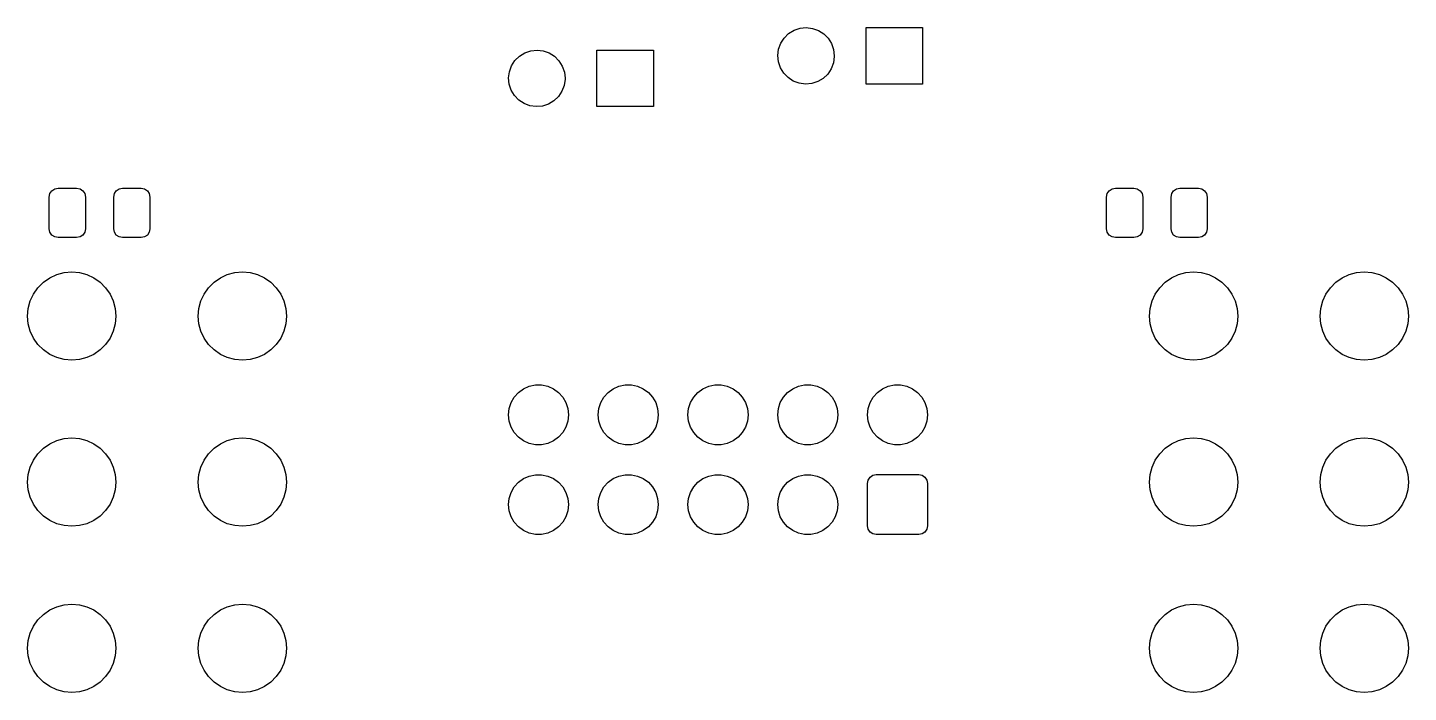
# Model space of a CAD drawing. Extents: x 87 to 132, y -228 to -49.
# Drawn here: x 89.68 to 128.76, y -228.2 to -209.38 of the extents above; entities that cross this region are included whole.
import ezdxf

# ---------------------------------------------------------------- set-up
doc = ezdxf.new("R2010")
doc.units = 0
doc.layers.add('BLACK', color=7, linetype='CONTINUOUS')

msp = doc.modelspace()

# ---------------------------------------------------------------- linework, layer by layer
at = {"layer": 'BLACK', "linetype": 'CONTINUOUS'}
for p, q in [((111.22, -209.555), (111.372, -209.461)), ((111.372, -209.461), (111.541, -209.404)), ((111.541, -209.404), (111.718, -209.385)), ((111.718, -209.385), (111.895, -209.406)), ((111.895, -209.406), (112.063, -209.466)), ((112.063, -209.466), (112.214, -209.562)), ((113.412, -210.985), (113.412, -209.385)), ((113.412, -209.385), (115.012, -209.385)), ((115.012, -209.385), (115.012, -210.985)), ((110.935, -209.997), (110.996, -209.829)), ((110.996, -209.829), (111.092, -209.679)), ((111.092, -209.679), (111.22, -209.555)), ((112.214, -209.562), (112.339, -209.688)), ((112.339, -209.688), (112.434, -209.839)), ((112.434, -209.839), (112.492, -210.008)), ((103.472, -210.314), (103.6, -210.19)), ((103.6, -210.19), (103.752, -210.096)), ((103.752, -210.096), (103.921, -210.039)), ((103.921, -210.039), (104.098, -210.02)), ((104.098, -210.02), (104.275, -210.041)), ((104.275, -210.041), (104.443, -210.101)), ((104.443, -210.101), (104.594, -210.197)), ((104.594, -210.197), (104.719, -210.323)), ((105.792, -211.62), (105.792, -210.02)), ((105.792, -210.02), (107.392, -210.02)), ((107.392, -210.02), (107.392, -211.62)), ((110.912, -210.174), (110.935, -209.997)), ((110.93, -210.351), (110.912, -210.174)), ((112.512, -210.207), (112.487, -210.384)), ((112.492, -210.008), (112.512, -210.185)), ((112.512, -210.185), (112.512, -210.207)), ((103.292, -210.809), (103.315, -210.632)), ((103.315, -210.632), (103.376, -210.464)), ((103.376, -210.464), (103.472, -210.314)), ((104.719, -210.323), (104.814, -210.474)), ((104.814, -210.474), (104.872, -210.643)), ((110.986, -210.521), (110.93, -210.351)), ((111.079, -210.673), (110.986, -210.521)), ((112.424, -210.551), (112.325, -210.699)), ((112.487, -210.384), (112.424, -210.551)), ((103.31, -210.986), (103.292, -210.809)), ((103.366, -211.156), (103.31, -210.986)), ((104.867, -211.019), (104.804, -211.186)), ((104.892, -210.842), (104.867, -211.019)), ((104.872, -210.643), (104.892, -210.82)), ((104.892, -210.82), (104.892, -210.842)), ((111.202, -210.801), (111.079, -210.673)), ((111.352, -210.899), (111.202, -210.801)), ((111.519, -210.961), (111.352, -210.899)), ((111.696, -210.985), (111.519, -210.961)), ((111.873, -210.969), (111.696, -210.985)), ((112.043, -210.914), (111.873, -210.969)), ((112.196, -210.822), (112.043, -210.914)), ((112.325, -210.699), (112.196, -210.822)), ((115.012, -210.985), (113.412, -210.985)), ((103.459, -211.308), (103.366, -211.156)), ((103.582, -211.436), (103.459, -211.308)), ((104.705, -211.334), (104.576, -211.457)), ((104.804, -211.186), (104.705, -211.334)), ((103.732, -211.534), (103.582, -211.436)), ((103.899, -211.596), (103.732, -211.534)), ((104.076, -211.62), (103.899, -211.596)), ((104.253, -211.604), (104.076, -211.62)), ((104.423, -211.549), (104.253, -211.604)), ((104.576, -211.457), (104.423, -211.549)), ((107.392, -211.62), (105.792, -211.62)), ((90.2925, -214.18), (90.3115, -214.084)), ((90.3115, -214.084), (90.3657, -214.003)), ((90.3657, -214.003), (90.4468, -213.949)), ((90.4468, -213.949), (90.5425, -213.93)), ((90.5425, -213.93), (91.0675, -213.93)), ((91.0675, -213.93), (91.1632, -213.949)), ((91.1632, -213.949), (91.2443, -214.003)), ((91.2443, -214.003), (91.2985, -214.084)), ((91.2985, -214.084), (91.3175, -214.18)), ((92.1175, -214.18), (92.1365, -214.084)), ((92.1365, -214.084), (92.1907, -214.003)), ((92.1907, -214.003), (92.2718, -213.949)), ((92.2718, -213.949), (92.3675, -213.93)), ((92.3675, -213.93), (92.8925, -213.93)), ((92.8925, -213.93), (92.9882, -213.949)), ((92.9882, -213.949), (93.0693, -214.003)), ((93.0693, -214.003), (93.1235, -214.084)), ((93.1235, -214.084), (93.1425, -214.18)), ((120.218, -214.18), (120.237, -214.084)), ((120.237, -214.084), (120.291, -214.003)), ((120.291, -214.003), (120.372, -213.949)), ((120.372, -213.949), (120.468, -213.93)), ((120.468, -213.93), (120.992, -213.93)), ((120.992, -213.93), (121.088, -213.949)), ((121.088, -213.949), (121.169, -214.003)), ((121.169, -214.003), (121.223, -214.084)), ((121.223, -214.084), (121.242, -214.18)), ((122.042, -214.18), (122.062, -214.084)), ((122.062, -214.084), (122.116, -214.003)), ((122.116, -214.003), (122.197, -213.949)), ((122.197, -213.949), (122.292, -213.93)), ((122.292, -213.93), (122.817, -213.93)), ((122.817, -213.93), (122.913, -213.949)), ((122.913, -213.949), (122.994, -214.003)), ((122.994, -214.003), (123.048, -214.084)), ((123.048, -214.084), (123.067, -214.18)), ((90.2925, -215.08), (90.2925, -214.18)), ((91.3175, -214.18), (91.3175, -215.08)), ((92.1175, -215.08), (92.1175, -214.18)), ((93.1425, -214.18), (93.1425, -215.08)), ((120.218, -215.08), (120.218, -214.18)), ((121.242, -214.18), (121.242, -215.08)), ((122.042, -215.08), (122.042, -214.18)), ((123.067, -214.18), (123.067, -215.08)), ((90.3115, -215.176), (90.2925, -215.08)), ((90.3657, -215.257), (90.3115, -215.176)), ((90.4468, -215.311), (90.3657, -215.257)), ((90.5425, -215.33), (90.4468, -215.311)), ((91.0675, -215.33), (90.5425, -215.33)), ((91.1632, -215.311), (91.0675, -215.33)), ((91.2443, -215.257), (91.1632, -215.311)), ((91.2985, -215.176), (91.2443, -215.257)), ((91.3175, -215.08), (91.2985, -215.176)), ((92.1365, -215.176), (92.1175, -215.08)), ((92.1907, -215.257), (92.1365, -215.176)), ((92.2718, -215.311), (92.1907, -215.257)), ((92.3675, -215.33), (92.2718, -215.311)), ((92.8925, -215.33), (92.3675, -215.33)), ((92.9882, -215.311), (92.8925, -215.33)), ((93.0693, -215.257), (92.9882, -215.311)), ((93.1235, -215.176), (93.0693, -215.257)), ((93.1425, -215.08), (93.1235, -215.176)), ((120.237, -215.176), (120.218, -215.08)), ((120.291, -215.257), (120.237, -215.176)), ((120.372, -215.311), (120.291, -215.257)), ((120.468, -215.33), (120.372, -215.311)), ((120.992, -215.33), (120.468, -215.33)), ((121.088, -215.311), (120.992, -215.33)), ((121.169, -215.257), (121.088, -215.311)), ((121.223, -215.176), (121.169, -215.257)), ((121.242, -215.08), (121.223, -215.176)), ((122.062, -215.176), (122.042, -215.08)), ((122.116, -215.257), (122.062, -215.176)), ((122.197, -215.311), (122.116, -215.257)), ((122.292, -215.33), (122.197, -215.311)), ((122.817, -215.33), (122.292, -215.33)), ((122.913, -215.311), (122.817, -215.33)), ((122.994, -215.257), (122.913, -215.311)), ((123.048, -215.176), (122.994, -215.257)), ((123.067, -215.08), (123.048, -215.176)), ((90.1265, -216.592), (90.305, -216.467)), ((90.305, -216.467), (90.5025, -216.375)), ((90.5025, -216.375), (90.7129, -216.319)), ((90.7129, -216.319), (90.93, -216.3)), ((90.93, -216.3), (91.1471, -216.319)), ((91.1471, -216.319), (91.3575, -216.375)), ((91.3575, -216.375), (91.555, -216.467)), ((91.555, -216.467), (91.7335, -216.592)), ((94.9565, -216.592), (95.135, -216.467)), ((95.135, -216.467), (95.3325, -216.375)), ((95.3325, -216.375), (95.5429, -216.319)), ((95.5429, -216.319), (95.76, -216.3)), ((95.76, -216.3), (95.9771, -216.319)), ((95.9771, -216.319), (96.1875, -216.375)), ((96.1875, -216.375), (96.385, -216.467)), ((96.385, -216.467), (96.5635, -216.592)), ((121.877, -216.592), (122.055, -216.467)), ((122.055, -216.467), (122.252, -216.375)), ((122.252, -216.375), (122.463, -216.319)), ((122.463, -216.319), (122.68, -216.3)), ((122.68, -216.3), (122.897, -216.319)), ((122.897, -216.319), (123.108, -216.375)), ((123.108, -216.375), (123.305, -216.467)), ((123.305, -216.467), (123.483, -216.592)), ((126.707, -216.592), (126.885, -216.467)), ((126.885, -216.467), (127.082, -216.375)), ((127.082, -216.375), (127.293, -216.319)), ((127.293, -216.319), (127.51, -216.3)), ((127.51, -216.3), (127.727, -216.319)), ((127.727, -216.319), (127.938, -216.375)), ((127.938, -216.375), (128.135, -216.467)), ((128.135, -216.467), (128.313, -216.592)), ((89.8475, -216.925), (89.9724, -216.747)), ((89.9724, -216.747), (90.1265, -216.592)), ((91.7335, -216.592), (91.8876, -216.747)), ((91.8876, -216.747), (92.0125, -216.925)), ((94.6775, -216.925), (94.8024, -216.747)), ((94.8024, -216.747), (94.9565, -216.592)), ((96.5635, -216.592), (96.7176, -216.747)), ((96.7176, -216.747), (96.8425, -216.925)), ((121.597, -216.925), (121.722, -216.747)), ((121.722, -216.747), (121.877, -216.592)), ((123.483, -216.592), (123.638, -216.747)), ((123.638, -216.747), (123.763, -216.925)), ((126.427, -216.925), (126.552, -216.747)), ((126.552, -216.747), (126.707, -216.592)), ((128.313, -216.592), (128.468, -216.747)), ((128.468, -216.747), (128.593, -216.925)), ((89.699, -217.333), (89.7554, -217.122)), ((89.7554, -217.122), (89.8475, -216.925)), ((92.0125, -216.925), (92.1046, -217.122)), ((92.1046, -217.122), (92.161, -217.333)), ((94.529, -217.333), (94.5854, -217.122)), ((94.5854, -217.122), (94.6775, -216.925)), ((96.8425, -216.925), (96.9346, -217.122)), ((96.9346, -217.122), (96.991, -217.333)), ((121.449, -217.333), (121.505, -217.122)), ((121.505, -217.122), (121.597, -216.925)), ((123.763, -216.925), (123.855, -217.122)), ((123.855, -217.122), (123.911, -217.333)), ((126.279, -217.333), (126.335, -217.122)), ((126.335, -217.122), (126.427, -216.925)), ((128.593, -216.925), (128.685, -217.122)), ((128.685, -217.122), (128.741, -217.333)), ((89.68, -217.55), (89.699, -217.333)), ((89.699, -217.767), (89.68, -217.55)), ((92.161, -217.333), (92.18, -217.55)), ((92.18, -217.55), (92.161, -217.767)), ((94.51, -217.55), (94.529, -217.333)), ((94.529, -217.767), (94.51, -217.55)), ((96.991, -217.333), (97.01, -217.55)), ((97.01, -217.55), (96.991, -217.767)), ((121.43, -217.55), (121.449, -217.333)), ((121.449, -217.767), (121.43, -217.55)), ((123.911, -217.333), (123.93, -217.55)), ((123.93, -217.55), (123.911, -217.767)), ((126.26, -217.55), (126.279, -217.333)), ((126.279, -217.767), (126.26, -217.55)), ((128.741, -217.333), (128.76, -217.55)), ((128.76, -217.55), (128.741, -217.767)), ((89.7554, -217.978), (89.699, -217.767)), ((89.8475, -218.175), (89.7554, -217.978)), ((92.1046, -217.978), (92.0125, -218.175)), ((92.161, -217.767), (92.1046, -217.978)), ((94.5854, -217.978), (94.529, -217.767)), ((94.6775, -218.175), (94.5854, -217.978)), ((96.9346, -217.978), (96.8425, -218.175)), ((96.991, -217.767), (96.9346, -217.978)), ((121.505, -217.978), (121.449, -217.767)), ((121.597, -218.175), (121.505, -217.978)), ((123.855, -217.978), (123.763, -218.175)), ((123.911, -217.767), (123.855, -217.978)), ((126.335, -217.978), (126.279, -217.767)), ((126.427, -218.175), (126.335, -217.978)), ((128.685, -217.978), (128.593, -218.175)), ((128.741, -217.767), (128.685, -217.978)), ((89.9724, -218.353), (89.8475, -218.175)), ((90.1265, -218.508), (89.9724, -218.353)), ((91.8876, -218.353), (91.7335, -218.508)), ((92.0125, -218.175), (91.8876, -218.353)), ((94.8024, -218.353), (94.6775, -218.175)), ((94.9565, -218.508), (94.8024, -218.353)), ((96.7176, -218.353), (96.5635, -218.508)), ((96.8425, -218.175), (96.7176, -218.353)), ((121.722, -218.353), (121.597, -218.175)), ((121.877, -218.508), (121.722, -218.353)), ((123.638, -218.353), (123.483, -218.508)), ((123.763, -218.175), (123.638, -218.353)), ((126.552, -218.353), (126.427, -218.175)), ((126.707, -218.508), (126.552, -218.353)), ((128.468, -218.353), (128.313, -218.508)), ((128.593, -218.175), (128.468, -218.353)), ((90.305, -218.633), (90.1265, -218.508)), ((90.5025, -218.725), (90.305, -218.633)), ((90.7129, -218.781), (90.5025, -218.725)), ((90.93, -218.8), (90.7129, -218.781)), ((91.1471, -218.781), (90.93, -218.8)), ((91.3575, -218.725), (91.1471, -218.781)), ((91.555, -218.633), (91.3575, -218.725)), ((91.7335, -218.508), (91.555, -218.633)), ((95.135, -218.633), (94.9565, -218.508)), ((95.3325, -218.725), (95.135, -218.633)), ((95.5429, -218.781), (95.3325, -218.725)), ((95.76, -218.8), (95.5429, -218.781)), ((95.9771, -218.781), (95.76, -218.8)), ((96.1875, -218.725), (95.9771, -218.781)), ((96.385, -218.633), (96.1875, -218.725)), ((96.5635, -218.508), (96.385, -218.633)), ((122.055, -218.633), (121.877, -218.508)), ((122.252, -218.725), (122.055, -218.633)), ((122.463, -218.781), (122.252, -218.725)), ((122.68, -218.8), (122.463, -218.781)), ((122.897, -218.781), (122.68, -218.8)), ((123.108, -218.725), (122.897, -218.781)), ((123.305, -218.633), (123.108, -218.725)), ((123.483, -218.508), (123.305, -218.633)), ((126.885, -218.633), (126.707, -218.508)), ((127.082, -218.725), (126.885, -218.633)), ((127.293, -218.781), (127.082, -218.725)), ((127.51, -218.8), (127.293, -218.781)), ((127.727, -218.781), (127.51, -218.8)), ((127.938, -218.725), (127.727, -218.781)), ((128.135, -218.633), (127.938, -218.725)), ((128.313, -218.508), (128.135, -218.633)), ((103.571, -219.713), (103.715, -219.609)), ((103.715, -219.609), (103.877, -219.537)), ((103.877, -219.537), (104.051, -219.5)), ((104.051, -219.5), (104.229, -219.5)), ((104.229, -219.5), (104.403, -219.537)), ((104.403, -219.537), (104.565, -219.609)), ((104.565, -219.609), (104.709, -219.713)), ((106.111, -219.713), (106.255, -219.609)), ((106.255, -219.609), (106.417, -219.537)), ((106.417, -219.537), (106.591, -219.5)), ((106.591, -219.5), (106.769, -219.5)), ((106.769, -219.5), (106.943, -219.537)), ((106.943, -219.537), (107.105, -219.609)), ((107.105, -219.609), (107.249, -219.713)), ((108.651, -219.713), (108.795, -219.609)), ((108.795, -219.609), (108.957, -219.537)), ((108.957, -219.537), (109.131, -219.5)), ((109.131, -219.5), (109.309, -219.5)), ((109.309, -219.5), (109.483, -219.537)), ((109.483, -219.537), (109.645, -219.609)), ((109.645, -219.609), (109.789, -219.713)), ((111.191, -219.713), (111.335, -219.609)), ((111.335, -219.609), (111.497, -219.537)), ((111.497, -219.537), (111.671, -219.5)), ((111.671, -219.5), (111.849, -219.5)), ((111.849, -219.5), (112.023, -219.537)), ((112.023, -219.537), (112.185, -219.609)), ((112.185, -219.609), (112.329, -219.713)), ((113.731, -219.713), (113.875, -219.609)), ((113.875, -219.609), (114.037, -219.537)), ((114.037, -219.537), (114.211, -219.5)), ((114.211, -219.5), (114.389, -219.5)), ((114.389, -219.5), (114.563, -219.537)), ((114.563, -219.537), (114.725, -219.609)), ((114.725, -219.609), (114.869, -219.713)), ((103.309, -220.168), (103.363, -219.999)), ((103.363, -219.999), (103.452, -219.845)), ((103.452, -219.845), (103.571, -219.713)), ((104.709, -219.713), (104.828, -219.845)), ((104.828, -219.845), (104.917, -219.999)), ((104.917, -219.999), (104.971, -220.168)), ((105.849, -220.168), (105.903, -219.999)), ((105.903, -219.999), (105.992, -219.845)), ((105.992, -219.845), (106.111, -219.713)), ((107.249, -219.713), (107.368, -219.845)), ((107.368, -219.845), (107.457, -219.999)), ((107.457, -219.999), (107.511, -220.168)), ((108.389, -220.168), (108.443, -219.999)), ((108.443, -219.999), (108.532, -219.845)), ((108.532, -219.845), (108.651, -219.713)), ((109.789, -219.713), (109.908, -219.845)), ((109.908, -219.845), (109.997, -219.999)), ((109.997, -219.999), (110.051, -220.168)), ((110.929, -220.168), (110.983, -219.999)), ((110.983, -219.999), (111.072, -219.845)), ((111.072, -219.845), (111.191, -219.713)), ((112.329, -219.713), (112.448, -219.845)), ((112.448, -219.845), (112.537, -219.999)), ((112.537, -219.999), (112.591, -220.168)), ((113.469, -220.168), (113.523, -219.999)), ((113.523, -219.999), (113.612, -219.845)), ((113.612, -219.845), (113.731, -219.713)), ((114.869, -219.713), (114.988, -219.845)), ((114.988, -219.845), (115.077, -219.999)), ((115.077, -219.999), (115.131, -220.168)), ((103.29, -220.345), (103.309, -220.168)), ((103.309, -220.522), (103.29, -220.345)), ((104.971, -220.168), (104.99, -220.345)), ((104.99, -220.345), (104.971, -220.522)), ((105.83, -220.345), (105.849, -220.168)), ((105.849, -220.522), (105.83, -220.345)), ((107.511, -220.168), (107.53, -220.345)), ((107.53, -220.345), (107.511, -220.522)), ((108.37, -220.345), (108.389, -220.168)), ((108.389, -220.522), (108.37, -220.345)), ((110.051, -220.168), (110.07, -220.345)), ((110.07, -220.345), (110.051, -220.522)), ((110.91, -220.345), (110.929, -220.168)), ((110.929, -220.522), (110.91, -220.345)), ((112.591, -220.168), (112.61, -220.345)), ((112.61, -220.345), (112.591, -220.522)), ((113.45, -220.345), (113.469, -220.168)), ((113.469, -220.522), (113.45, -220.345)), ((115.131, -220.168), (115.15, -220.345)), ((115.15, -220.345), (115.131, -220.522)), ((103.363, -220.691), (103.309, -220.522)), ((103.452, -220.845), (103.363, -220.691)), ((104.917, -220.691), (104.828, -220.845)), ((104.971, -220.522), (104.917, -220.691)), ((105.903, -220.691), (105.849, -220.522)), ((105.992, -220.845), (105.903, -220.691)), ((107.457, -220.691), (107.368, -220.845)), ((107.511, -220.522), (107.457, -220.691)), ((108.443, -220.691), (108.389, -220.522)), ((108.532, -220.845), (108.443, -220.691)), ((109.997, -220.691), (109.908, -220.845)), ((110.051, -220.522), (109.997, -220.691)), ((110.983, -220.691), (110.929, -220.522)), ((111.072, -220.845), (110.983, -220.691)), ((112.537, -220.691), (112.448, -220.845)), ((112.591, -220.522), (112.537, -220.691)), ((113.523, -220.691), (113.469, -220.522)), ((113.612, -220.845), (113.523, -220.691)), ((115.077, -220.691), (114.988, -220.845)), ((115.131, -220.522), (115.077, -220.691)), ((90.1265, -221.292), (90.305, -221.167)), ((90.305, -221.167), (90.5025, -221.075)), ((90.5025, -221.075), (90.7129, -221.019)), ((90.7129, -221.019), (90.93, -221)), ((90.93, -221), (91.1471, -221.019)), ((91.1471, -221.019), (91.3575, -221.075)), ((91.3575, -221.075), (91.555, -221.167)), ((91.555, -221.167), (91.7335, -221.292)), ((94.9565, -221.292), (95.135, -221.167)), ((95.135, -221.167), (95.3325, -221.075)), ((95.3325, -221.075), (95.5429, -221.019)), ((95.5429, -221.019), (95.76, -221)), ((95.76, -221), (95.9771, -221.019)), ((95.9771, -221.019), (96.1875, -221.075)), ((96.1875, -221.075), (96.385, -221.167)), ((96.385, -221.167), (96.5635, -221.292)), ((103.571, -220.977), (103.452, -220.845)), ((103.715, -221.081), (103.571, -220.977)), ((103.877, -221.153), (103.715, -221.081)), ((104.051, -221.19), (103.877, -221.153)), ((104.229, -221.19), (104.051, -221.19)), ((104.403, -221.153), (104.229, -221.19)), ((104.565, -221.081), (104.403, -221.153)), ((104.709, -220.977), (104.565, -221.081)), ((104.828, -220.845), (104.709, -220.977)), ((106.111, -220.977), (105.992, -220.845)), ((106.255, -221.081), (106.111, -220.977)), ((106.417, -221.153), (106.255, -221.081)), ((106.591, -221.19), (106.417, -221.153)), ((106.769, -221.19), (106.591, -221.19)), ((106.943, -221.153), (106.769, -221.19)), ((107.105, -221.081), (106.943, -221.153)), ((107.249, -220.977), (107.105, -221.081)), ((107.368, -220.845), (107.249, -220.977)), ((108.651, -220.977), (108.532, -220.845)), ((108.795, -221.081), (108.651, -220.977)), ((108.957, -221.153), (108.795, -221.081)), ((109.131, -221.19), (108.957, -221.153)), ((109.309, -221.19), (109.131, -221.19)), ((109.483, -221.153), (109.309, -221.19)), ((109.645, -221.081), (109.483, -221.153)), ((109.789, -220.977), (109.645, -221.081)), ((109.908, -220.845), (109.789, -220.977)), ((111.191, -220.977), (111.072, -220.845)), ((111.335, -221.081), (111.191, -220.977)), ((111.497, -221.153), (111.335, -221.081)), ((111.671, -221.19), (111.497, -221.153)), ((111.849, -221.19), (111.671, -221.19)), ((112.023, -221.153), (111.849, -221.19)), ((112.185, -221.081), (112.023, -221.153)), ((112.329, -220.977), (112.185, -221.081)), ((112.448, -220.845), (112.329, -220.977)), ((113.731, -220.977), (113.612, -220.845)), ((113.875, -221.081), (113.731, -220.977)), ((114.037, -221.153), (113.875, -221.081)), ((114.211, -221.19), (114.037, -221.153)), ((114.389, -221.19), (114.211, -221.19)), ((114.563, -221.153), (114.389, -221.19)), ((114.725, -221.081), (114.563, -221.153)), ((114.869, -220.977), (114.725, -221.081)), ((114.988, -220.845), (114.869, -220.977)), ((121.877, -221.292), (122.055, -221.167)), ((122.055, -221.167), (122.252, -221.075)), ((122.252, -221.075), (122.463, -221.019)), ((122.463, -221.019), (122.68, -221)), ((122.68, -221), (122.897, -221.019)), ((122.897, -221.019), (123.108, -221.075)), ((123.108, -221.075), (123.305, -221.167)), ((123.305, -221.167), (123.483, -221.292)), ((126.707, -221.292), (126.885, -221.167)), ((126.885, -221.167), (127.082, -221.075)), ((127.082, -221.075), (127.293, -221.019)), ((127.293, -221.019), (127.51, -221)), ((127.51, -221), (127.727, -221.019)), ((127.727, -221.019), (127.938, -221.075)), ((127.938, -221.075), (128.135, -221.167)), ((128.135, -221.167), (128.313, -221.292)), ((89.8475, -221.625), (89.9724, -221.447)), ((89.9724, -221.447), (90.1265, -221.292)), ((91.7335, -221.292), (91.8876, -221.447)), ((91.8876, -221.447), (92.0125, -221.625)), ((94.6775, -221.625), (94.8024, -221.447)), ((94.8024, -221.447), (94.9565, -221.292)), ((96.5635, -221.292), (96.7176, -221.447)), ((96.7176, -221.447), (96.8425, -221.625)), ((121.597, -221.625), (121.722, -221.447)), ((121.722, -221.447), (121.877, -221.292)), ((123.483, -221.292), (123.638, -221.447)), ((123.638, -221.447), (123.763, -221.625)), ((126.427, -221.625), (126.552, -221.447)), ((126.552, -221.447), (126.707, -221.292)), ((128.313, -221.292), (128.468, -221.447)), ((128.468, -221.447), (128.593, -221.625)), ((89.699, -222.033), (89.7554, -221.822)), ((89.7554, -221.822), (89.8475, -221.625)), ((92.0125, -221.625), (92.1046, -221.822)), ((92.1046, -221.822), (92.161, -222.033)), ((94.529, -222.033), (94.5854, -221.822)), ((94.5854, -221.822), (94.6775, -221.625)), ((96.8425, -221.625), (96.9346, -221.822)), ((96.9346, -221.822), (96.991, -222.033)), ((121.449, -222.033), (121.505, -221.822)), ((121.505, -221.822), (121.597, -221.625)), ((123.763, -221.625), (123.855, -221.822)), ((123.855, -221.822), (123.911, -222.033)), ((126.279, -222.033), (126.335, -221.822)), ((126.335, -221.822), (126.427, -221.625)), ((128.593, -221.625), (128.685, -221.822)), ((128.685, -221.822), (128.741, -222.033)), ((89.68, -222.25), (89.699, -222.033)), ((89.699, -222.467), (89.68, -222.25)), ((92.161, -222.033), (92.18, -222.25)), ((92.18, -222.25), (92.161, -222.467)), ((94.51, -222.25), (94.529, -222.033)), ((94.529, -222.467), (94.51, -222.25)), ((96.991, -222.033), (97.01, -222.25)), ((97.01, -222.25), (96.991, -222.467)), ((103.452, -222.385), (103.571, -222.253)), ((103.571, -222.253), (103.715, -222.149)), ((103.715, -222.149), (103.877, -222.077)), ((103.877, -222.077), (104.051, -222.04)), ((104.051, -222.04), (104.229, -222.04)), ((104.229, -222.04), (104.403, -222.077)), ((104.403, -222.077), (104.565, -222.149)), ((104.565, -222.149), (104.709, -222.253)), ((104.709, -222.253), (104.828, -222.385)), ((105.992, -222.385), (106.111, -222.253)), ((106.111, -222.253), (106.255, -222.149)), ((106.255, -222.149), (106.417, -222.077)), ((106.417, -222.077), (106.591, -222.04)), ((106.591, -222.04), (106.769, -222.04)), ((106.769, -222.04), (106.943, -222.077)), ((106.943, -222.077), (107.105, -222.149)), ((107.105, -222.149), (107.249, -222.253)), ((107.249, -222.253), (107.368, -222.385)), ((108.532, -222.385), (108.651, -222.253)), ((108.651, -222.253), (108.795, -222.149)), ((108.795, -222.149), (108.957, -222.077)), ((108.957, -222.077), (109.131, -222.04)), ((109.131, -222.04), (109.309, -222.04)), ((109.309, -222.04), (109.483, -222.077)), ((109.483, -222.077), (109.645, -222.149)), ((109.645, -222.149), (109.789, -222.253)), ((109.789, -222.253), (109.908, -222.385)), ((111.072, -222.385), (111.191, -222.253)), ((111.191, -222.253), (111.335, -222.149)), ((111.335, -222.149), (111.497, -222.077)), ((111.497, -222.077), (111.671, -222.04)), ((111.671, -222.04), (111.849, -222.04)), ((111.849, -222.04), (112.023, -222.077)), ((112.023, -222.077), (112.185, -222.149)), ((112.185, -222.149), (112.329, -222.253)), ((112.329, -222.253), (112.448, -222.385)), ((113.45, -222.285), (113.469, -222.189)), ((113.45, -223.485), (113.45, -222.285)), ((113.469, -222.189), (113.523, -222.108)), ((113.523, -222.108), (113.604, -222.054)), ((113.604, -222.054), (113.7, -222.035)), ((113.7, -222.035), (114.9, -222.035)), ((114.9, -222.035), (114.996, -222.054)), ((114.996, -222.054), (115.077, -222.108)), ((115.077, -222.108), (115.131, -222.189)), ((115.131, -222.189), (115.15, -222.285)), ((115.15, -222.285), (115.15, -223.485)), ((121.43, -222.25), (121.449, -222.033)), ((121.449, -222.467), (121.43, -222.25)), ((123.911, -222.033), (123.93, -222.25)), ((123.93, -222.25), (123.911, -222.467)), ((126.26, -222.25), (126.279, -222.033)), ((126.279, -222.467), (126.26, -222.25)), ((128.741, -222.033), (128.76, -222.25)), ((128.76, -222.25), (128.741, -222.467)), ((89.7554, -222.678), (89.699, -222.467)), ((89.8475, -222.875), (89.7554, -222.678)), ((92.1046, -222.678), (92.0125, -222.875)), ((92.161, -222.467), (92.1046, -222.678)), ((94.5854, -222.678), (94.529, -222.467)), ((94.6775, -222.875), (94.5854, -222.678)), ((96.9346, -222.678), (96.8425, -222.875)), ((96.991, -222.467), (96.9346, -222.678)), ((103.29, -222.885), (103.309, -222.708)), ((103.309, -222.708), (103.363, -222.539)), ((103.363, -222.539), (103.452, -222.385)), ((104.828, -222.385), (104.917, -222.539)), ((104.917, -222.539), (104.971, -222.708)), ((104.971, -222.708), (104.99, -222.885)), ((105.83, -222.885), (105.849, -222.708)), ((105.849, -222.708), (105.903, -222.539)), ((105.903, -222.539), (105.992, -222.385)), ((107.368, -222.385), (107.457, -222.539)), ((107.457, -222.539), (107.511, -222.708)), ((107.511, -222.708), (107.53, -222.885)), ((108.37, -222.885), (108.389, -222.708)), ((108.389, -222.708), (108.443, -222.539)), ((108.443, -222.539), (108.532, -222.385)), ((109.908, -222.385), (109.997, -222.539)), ((109.997, -222.539), (110.051, -222.708)), ((110.051, -222.708), (110.07, -222.885)), ((110.91, -222.885), (110.929, -222.708)), ((110.929, -222.708), (110.983, -222.539)), ((110.983, -222.539), (111.072, -222.385)), ((112.448, -222.385), (112.537, -222.539)), ((112.537, -222.539), (112.591, -222.708)), ((112.591, -222.708), (112.61, -222.885)), ((121.505, -222.678), (121.449, -222.467)), ((121.597, -222.875), (121.505, -222.678)), ((123.855, -222.678), (123.763, -222.875)), ((123.911, -222.467), (123.855, -222.678)), ((126.335, -222.678), (126.279, -222.467)), ((126.427, -222.875), (126.335, -222.678)), ((128.685, -222.678), (128.593, -222.875)), ((128.741, -222.467), (128.685, -222.678)), ((89.9724, -223.053), (89.8475, -222.875)), ((90.1265, -223.208), (89.9724, -223.053)), ((91.8876, -223.053), (91.7335, -223.208)), ((92.0125, -222.875), (91.8876, -223.053)), ((94.8024, -223.053), (94.6775, -222.875)), ((94.9565, -223.208), (94.8024, -223.053)), ((96.7176, -223.053), (96.5635, -223.208)), ((96.8425, -222.875), (96.7176, -223.053)), ((103.309, -223.062), (103.29, -222.885)), ((103.363, -223.231), (103.309, -223.062)), ((104.971, -223.062), (104.917, -223.231)), ((104.99, -222.885), (104.971, -223.062)), ((105.849, -223.062), (105.83, -222.885)), ((105.903, -223.231), (105.849, -223.062)), ((107.511, -223.062), (107.457, -223.231)), ((107.53, -222.885), (107.511, -223.062)), ((108.389, -223.062), (108.37, -222.885)), ((108.443, -223.231), (108.389, -223.062)), ((110.051, -223.062), (109.997, -223.231)), ((110.07, -222.885), (110.051, -223.062)), ((110.929, -223.062), (110.91, -222.885)), ((110.983, -223.231), (110.929, -223.062)), ((112.591, -223.062), (112.537, -223.231)), ((112.61, -222.885), (112.591, -223.062)), ((121.722, -223.053), (121.597, -222.875)), ((121.877, -223.208), (121.722, -223.053)), ((123.638, -223.053), (123.483, -223.208)), ((123.763, -222.875), (123.638, -223.053)), ((126.552, -223.053), (126.427, -222.875)), ((126.707, -223.208), (126.552, -223.053)), ((128.468, -223.053), (128.313, -223.208)), ((128.593, -222.875), (128.468, -223.053)), ((90.305, -223.333), (90.1265, -223.208)), ((90.5025, -223.425), (90.305, -223.333)), ((90.7129, -223.481), (90.5025, -223.425)), ((90.93, -223.5), (90.7129, -223.481)), ((91.1471, -223.481), (90.93, -223.5)), ((91.3575, -223.425), (91.1471, -223.481)), ((91.555, -223.333), (91.3575, -223.425)), ((91.7335, -223.208), (91.555, -223.333)), ((95.135, -223.333), (94.9565, -223.208)), ((95.3325, -223.425), (95.135, -223.333)), ((95.5429, -223.481), (95.3325, -223.425)), ((95.76, -223.5), (95.5429, -223.481)), ((95.9771, -223.481), (95.76, -223.5)), ((96.1875, -223.425), (95.9771, -223.481)), ((96.385, -223.333), (96.1875, -223.425)), ((96.5635, -223.208), (96.385, -223.333)), ((103.452, -223.385), (103.363, -223.231)), ((103.571, -223.517), (103.452, -223.385)), ((103.715, -223.621), (103.571, -223.517)), ((104.709, -223.517), (104.565, -223.621)), ((104.828, -223.385), (104.709, -223.517)), ((104.917, -223.231), (104.828, -223.385)), ((105.992, -223.385), (105.903, -223.231)), ((106.111, -223.517), (105.992, -223.385)), ((106.255, -223.621), (106.111, -223.517)), ((107.249, -223.517), (107.105, -223.621)), ((107.368, -223.385), (107.249, -223.517)), ((107.457, -223.231), (107.368, -223.385)), ((108.532, -223.385), (108.443, -223.231)), ((108.651, -223.517), (108.532, -223.385)), ((108.795, -223.621), (108.651, -223.517)), ((109.789, -223.517), (109.645, -223.621)), ((109.908, -223.385), (109.789, -223.517)), ((109.997, -223.231), (109.908, -223.385)), ((111.072, -223.385), (110.983, -223.231)), ((111.191, -223.517), (111.072, -223.385)), ((111.335, -223.621), (111.191, -223.517)), ((112.329, -223.517), (112.185, -223.621)), ((112.448, -223.385), (112.329, -223.517)), ((112.537, -223.231), (112.448, -223.385)), ((113.469, -223.581), (113.45, -223.485)), ((115.15, -223.485), (115.131, -223.581)), ((122.055, -223.333), (121.877, -223.208)), ((122.252, -223.425), (122.055, -223.333)), ((122.463, -223.481), (122.252, -223.425)), ((122.68, -223.5), (122.463, -223.481)), ((122.897, -223.481), (122.68, -223.5)), ((123.108, -223.425), (122.897, -223.481)), ((123.305, -223.333), (123.108, -223.425)), ((123.483, -223.208), (123.305, -223.333)), ((126.885, -223.333), (126.707, -223.208)), ((127.082, -223.425), (126.885, -223.333)), ((127.293, -223.481), (127.082, -223.425)), ((127.51, -223.5), (127.293, -223.481)), ((127.727, -223.481), (127.51, -223.5)), ((127.938, -223.425), (127.727, -223.481)), ((128.135, -223.333), (127.938, -223.425)), ((128.313, -223.208), (128.135, -223.333)), ((103.877, -223.693), (103.715, -223.621)), ((104.051, -223.73), (103.877, -223.693)), ((104.229, -223.73), (104.051, -223.73)), ((104.403, -223.693), (104.229, -223.73)), ((104.565, -223.621), (104.403, -223.693)), ((106.417, -223.693), (106.255, -223.621)), ((106.591, -223.73), (106.417, -223.693)), ((106.769, -223.73), (106.591, -223.73)), ((106.943, -223.693), (106.769, -223.73)), ((107.105, -223.621), (106.943, -223.693)), ((108.957, -223.693), (108.795, -223.621)), ((109.131, -223.73), (108.957, -223.693)), ((109.309, -223.73), (109.131, -223.73)), ((109.483, -223.693), (109.309, -223.73)), ((109.645, -223.621), (109.483, -223.693)), ((111.497, -223.693), (111.335, -223.621)), ((111.671, -223.73), (111.497, -223.693)), ((111.849, -223.73), (111.671, -223.73)), ((112.023, -223.693), (111.849, -223.73)), ((112.185, -223.621), (112.023, -223.693)), ((113.523, -223.662), (113.469, -223.581)), ((113.604, -223.716), (113.523, -223.662)), ((113.7, -223.735), (113.604, -223.716)), ((114.9, -223.735), (113.7, -223.735)), ((114.996, -223.716), (114.9, -223.735)), ((115.077, -223.662), (114.996, -223.716)), ((115.131, -223.581), (115.077, -223.662)), ((90.1265, -225.992), (90.305, -225.867)), ((90.305, -225.867), (90.5025, -225.775)), ((90.5025, -225.775), (90.7129, -225.719)), ((90.7129, -225.719), (90.93, -225.7)), ((90.93, -225.7), (91.1471, -225.719)), ((91.1471, -225.719), (91.3575, -225.775)), ((91.3575, -225.775), (91.555, -225.867)), ((91.555, -225.867), (91.7335, -225.992)), ((94.9565, -225.992), (95.135, -225.867)), ((95.135, -225.867), (95.3325, -225.775)), ((95.3325, -225.775), (95.5429, -225.719)), ((95.5429, -225.719), (95.76, -225.7)), ((95.76, -225.7), (95.9771, -225.719)), ((95.9771, -225.719), (96.1875, -225.775)), ((96.1875, -225.775), (96.385, -225.867)), ((96.385, -225.867), (96.5635, -225.992)), ((121.877, -225.992), (122.055, -225.867)), ((122.055, -225.867), (122.252, -225.775)), ((122.252, -225.775), (122.463, -225.719)), ((122.463, -225.719), (122.68, -225.7)), ((122.68, -225.7), (122.897, -225.719)), ((122.897, -225.719), (123.108, -225.775)), ((123.108, -225.775), (123.305, -225.867)), ((123.305, -225.867), (123.483, -225.992)), ((126.707, -225.992), (126.885, -225.867)), ((126.885, -225.867), (127.082, -225.775)), ((127.082, -225.775), (127.293, -225.719)), ((127.293, -225.719), (127.51, -225.7)), ((127.51, -225.7), (127.727, -225.719)), ((127.727, -225.719), (127.938, -225.775)), ((127.938, -225.775), (128.135, -225.867)), ((128.135, -225.867), (128.313, -225.992)), ((89.8475, -226.325), (89.9724, -226.147)), ((89.9724, -226.147), (90.1265, -225.992)), ((91.7335, -225.992), (91.8876, -226.147)), ((91.8876, -226.147), (92.0125, -226.325)), ((94.6775, -226.325), (94.8024, -226.147)), ((94.8024, -226.147), (94.9565, -225.992)), ((96.5635, -225.992), (96.7176, -226.147)), ((96.7176, -226.147), (96.8425, -226.325)), ((121.597, -226.325), (121.722, -226.147)), ((121.722, -226.147), (121.877, -225.992)), ((123.483, -225.992), (123.638, -226.147)), ((123.638, -226.147), (123.763, -226.325)), ((126.427, -226.325), (126.552, -226.147)), ((126.552, -226.147), (126.707, -225.992)), ((128.313, -225.992), (128.468, -226.147)), ((128.468, -226.147), (128.593, -226.325)), ((89.699, -226.733), (89.7554, -226.522)), ((89.7554, -226.522), (89.8475, -226.325)), ((92.0125, -226.325), (92.1046, -226.522)), ((92.1046, -226.522), (92.161, -226.733)), ((94.529, -226.733), (94.5854, -226.522)), ((94.5854, -226.522), (94.6775, -226.325)), ((96.8425, -226.325), (96.9346, -226.522)), ((96.9346, -226.522), (96.991, -226.733)), ((121.449, -226.733), (121.505, -226.522)), ((121.505, -226.522), (121.597, -226.325)), ((123.763, -226.325), (123.855, -226.522)), ((123.855, -226.522), (123.911, -226.733)), ((126.279, -226.733), (126.335, -226.522)), ((126.335, -226.522), (126.427, -226.325)), ((128.593, -226.325), (128.685, -226.522)), ((128.685, -226.522), (128.741, -226.733)), ((89.68, -226.95), (89.699, -226.733)), ((89.699, -227.167), (89.68, -226.95)), ((92.161, -226.733), (92.18, -226.95)), ((92.18, -226.95), (92.161, -227.167)), ((94.51, -226.95), (94.529, -226.733)), ((94.529, -227.167), (94.51, -226.95)), ((96.991, -226.733), (97.01, -226.95)), ((97.01, -226.95), (96.991, -227.167)), ((121.43, -226.95), (121.449, -226.733)), ((121.449, -227.167), (121.43, -226.95)), ((123.911, -226.733), (123.93, -226.95)), ((123.93, -226.95), (123.911, -227.167)), ((126.26, -226.95), (126.279, -226.733)), ((126.279, -227.167), (126.26, -226.95)), ((128.741, -226.733), (128.76, -226.95)), ((128.76, -226.95), (128.741, -227.167)), ((89.7554, -227.378), (89.699, -227.167)), ((89.8475, -227.575), (89.7554, -227.378)), ((92.1046, -227.378), (92.0125, -227.575)), ((92.161, -227.167), (92.1046, -227.378)), ((94.5854, -227.378), (94.529, -227.167)), ((94.6775, -227.575), (94.5854, -227.378)), ((96.9346, -227.378), (96.8425, -227.575)), ((96.991, -227.167), (96.9346, -227.378)), ((121.505, -227.378), (121.449, -227.167)), ((121.597, -227.575), (121.505, -227.378)), ((123.855, -227.378), (123.763, -227.575)), ((123.911, -227.167), (123.855, -227.378)), ((126.335, -227.378), (126.279, -227.167)), ((126.427, -227.575), (126.335, -227.378)), ((128.685, -227.378), (128.593, -227.575)), ((128.741, -227.167), (128.685, -227.378)), ((89.9724, -227.753), (89.8475, -227.575)), ((90.1265, -227.908), (89.9724, -227.753)), ((91.8876, -227.753), (91.7335, -227.908)), ((92.0125, -227.575), (91.8876, -227.753)), ((94.8024, -227.753), (94.6775, -227.575)), ((94.9565, -227.908), (94.8024, -227.753)), ((96.7176, -227.753), (96.5635, -227.908)), ((96.8425, -227.575), (96.7176, -227.753)), ((121.722, -227.753), (121.597, -227.575)), ((121.877, -227.908), (121.722, -227.753)), ((123.638, -227.753), (123.483, -227.908)), ((123.763, -227.575), (123.638, -227.753)), ((126.552, -227.753), (126.427, -227.575)), ((126.707, -227.908), (126.552, -227.753)), ((128.468, -227.753), (128.313, -227.908)), ((128.593, -227.575), (128.468, -227.753)), ((90.305, -228.033), (90.1265, -227.908)), ((90.5025, -228.125), (90.305, -228.033)), ((90.7129, -228.181), (90.5025, -228.125)), ((90.93, -228.2), (90.7129, -228.181)), ((91.1471, -228.181), (90.93, -228.2)), ((91.3575, -228.125), (91.1471, -228.181)), ((91.555, -228.033), (91.3575, -228.125)), ((91.7335, -227.908), (91.555, -228.033)), ((95.135, -228.033), (94.9565, -227.908)), ((95.3325, -228.125), (95.135, -228.033)), ((95.5429, -228.181), (95.3325, -228.125)), ((95.76, -228.2), (95.5429, -228.181)), ((95.9771, -228.181), (95.76, -228.2)), ((96.1875, -228.125), (95.9771, -228.181)), ((96.385, -228.033), (96.1875, -228.125)), ((96.5635, -227.908), (96.385, -228.033)), ((122.055, -228.033), (121.877, -227.908)), ((122.252, -228.125), (122.055, -228.033)), ((122.463, -228.181), (122.252, -228.125)), ((122.68, -228.2), (122.463, -228.181)), ((122.897, -228.181), (122.68, -228.2)), ((123.108, -228.125), (122.897, -228.181)), ((123.305, -228.033), (123.108, -228.125)), ((123.483, -227.908), (123.305, -228.033)), ((126.885, -228.033), (126.707, -227.908)), ((127.082, -228.125), (126.885, -228.033)), ((127.293, -228.181), (127.082, -228.125)), ((127.51, -228.2), (127.293, -228.181)), ((127.727, -228.181), (127.51, -228.2)), ((127.938, -228.125), (127.727, -228.181)), ((128.135, -228.033), (127.938, -228.125)), ((128.313, -227.908), (128.135, -228.033))]:
    msp.add_line(p, q, dxfattribs=at)

doc.saveas('drawing.dxf')
